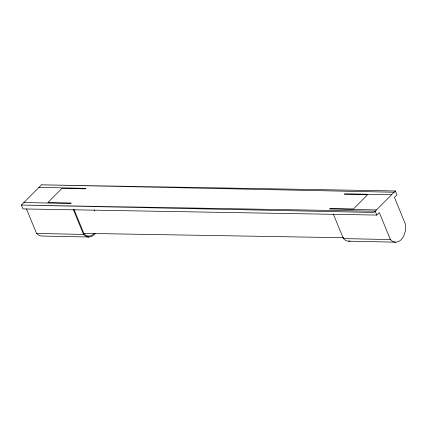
<?xml version="1.0" encoding="UTF-8"?>
<svg xmlns="http://www.w3.org/2000/svg" width="427" height="427" viewBox="0 0 427 427"><rect width="100%" height="100%" fill="white"/><g stroke="black" fill="none" stroke-linecap="round" stroke-linejoin="round"><path stroke-width="0.64" d="M41.531 184.832L21.35 205.067L22.935 208.931L376.774 215.069L379.299 212.545L390.385 239.579A15.009 9.677 -88.8 0 0 401.124 239.718A15.009 9.677 -88.8 0 0 405.522 224.405L394.431 197.365L396.955 194.835L395.37 190.97L41.531 184.832L394.11 192.235M395.37 190.97L373.929 212.475L21.35 205.067L375.189 211.21L376.774 215.069M83.692 233.355L343.847 237.727M39.006 187.362L85.998 188.35M344.594 193.778L391.586 194.765M85.496 188.857L62 188.36L47.872 202.526L71.368 203.017M344.093 194.285L367.588 194.781L353.46 208.947L329.964 208.451M23.875 202.537L70.866 203.524M329.463 208.958L376.454 209.945M333.316 214.012L343.393 238.592L390.385 239.579M26.463 208.856L36.546 233.441L83.537 234.428A15.009 9.677 -88.8 0 0 95.418 233.222M348.72 241.18L395.712 242.168M88.859 237.017L41.867 236.03A15.009 9.677 -88.8 0 1 36.546 233.441M94.084 209.801L94.586 211.018M73.951 209.321L83.964 233.724L85.427 234.973A14.08 9.079 -88.8 0 0 93.956 233.788M73.204 209.23L83.537 234.428M349.985 241.068A15.009 9.677 -88.8 0 1 343.393 238.592"/></g></svg>
